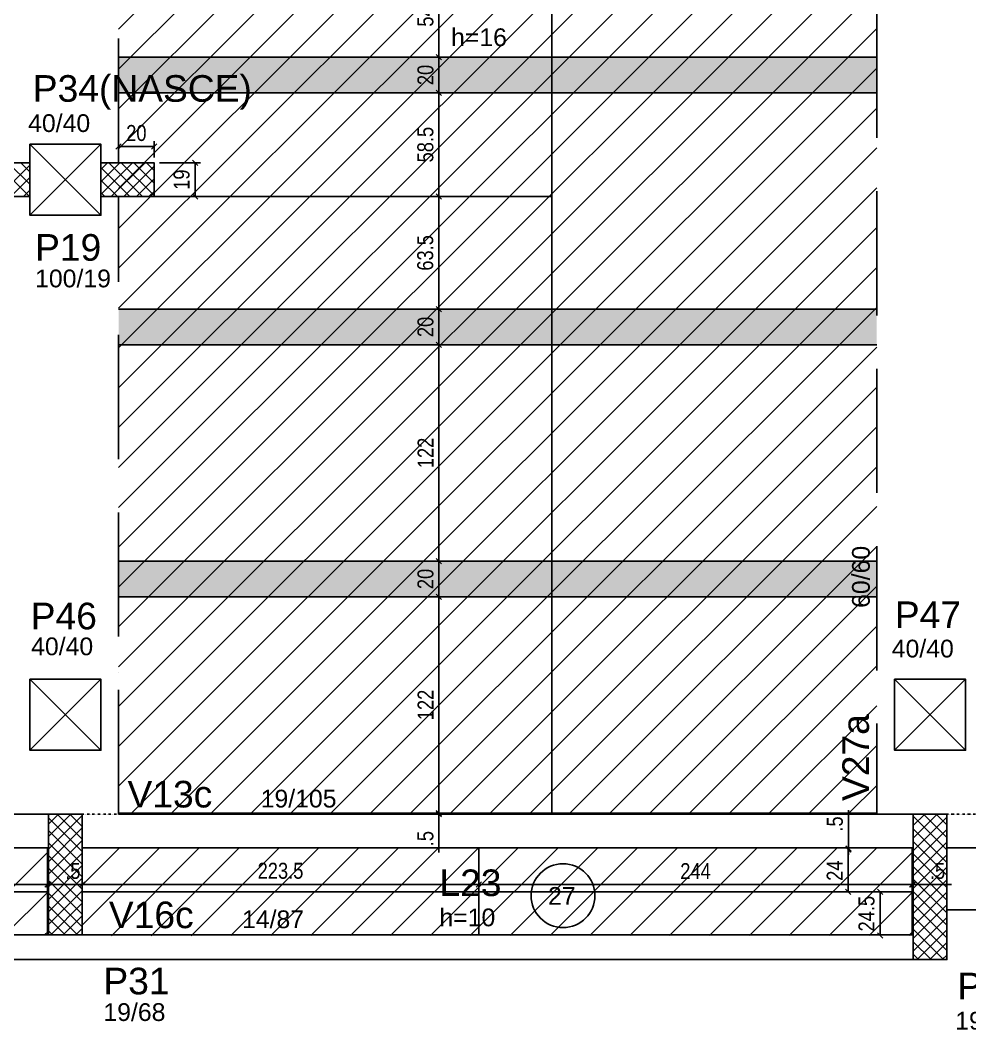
# Model space of a CAD drawing. Extents: x 2113 to 8441, y 350 to 3972.
# Drawn here: x 6501 to 7036, y 1973 to 2541 of the extents above; entities that cross this region are included whole.
import ezdxf

# ---------------------------------------------------------------- set-up
doc = ezdxf.new("R2010")
doc.units = 0
doc.linetypes.add('ESTILO_TQS_0001', pattern=[1, 0.7, -0.3])
doc.linetypes.add('ESTILO_TQS_0002', pattern=[0.4, 0.1, -0.3])
for name, color, linetype in [('1', 1, 'Continuous'), ('2', 2, 'Continuous'), ('3', 3, 'Continuous'), ('4', 4, 'Continuous'), ('8', 8, 'Continuous'), ('COTA', 241, 'Continuous'), ('ES-VIGA', 3, 'Continuous'), ('Painéis', 200, 'Continuous'), ('Pilares', 5, 'Continuous')]:
    doc.layers.add(name, color=color, linetype=linetype)
doc.layers.add('Hachura', color=251, linetype='Continuous', lineweight=9)
doc.layers.add('REAPROVEITAMENTO', color=251, linetype='Continuous', lineweight=9)
doc.styles.add('COTA TECNICA-50', font='techl___.ttf', dxfattribs={"height": 9})
doc.styles.get("Standard").update_dxf_attribs({"font": 'arial.ttf'})
doc.dimstyles.new('COTA PAINEL-50', dxfattribs={"dimtxt": 9, "dimasz": 3, "dimexe": 3, "dimexo": 3, "dimgap": 3, "dimtad": 1, "dimdec": 1, "dimzin": 12, "dimdsep": 46, "dimtxsty": 'COTA TECNICA-50', "dimblk1": 'OBLIQUE', "dimblk2": 'OBLIQUE', "dimsah": 1, "dimcen": 0.9, "dimclrd": 4, "dimclre": 4, "dimclrt": 240, "dimadec": 1, "dimazin": 3, "dimtfac": 1, "dimtdec": 1, "dimtmove": 0, "dimatfit": 3, "dimfxl": 1, "dimtolj": 1, "dimtzin": 12, "dimarcsym": 0})

# ---------------------------------------------------------------- blocks, each defined once
blk = doc.blocks.new('_Oblique')
at = {"color": 0, "linetype": 'ByBlock', "lineweight": -2}
blk.add_line((-0.5, -0.5), (0.5, 0.5), dxfattribs=at)
blk = doc.blocks.new('*D253')
at = {"layer": 'COTA', "color": 4, "lineweight": -2, "transparency": 16777216}
for p, q in [((6516.26, 2054.37), (6513.26, 2054.37)), ((6516.26, 2054.37), (6516.76, 2054.37)), ((6516.76, 2054.37), (6538.35, 2054.37)), ((6516.26, 2051.58), (6516.26, 2051.37)), ((6516.76, 2051.58), (6516.76, 2051.37))]:
    blk.add_line(p, q, dxfattribs=at)
at = {"layer": 'Defpoints', "color": 0, "transparency": 16777216}
for p in [(6516.26, 2054.58), (6516.76, 2054.58), (6516.76, 2054.37)]:
    blk.add_point(p, dxfattribs=at)
at = {"layer": 'COTA', "color": 4, "lineweight": -2, "transparency": 16777216, "xscale": 3, "yscale": 3, "zscale": 3}
blk.add_blockref('_Oblique', (6516.26, 2054.37), dxfattribs=at)
at = {"layer": 'COTA', "color": 4, "lineweight": -2, "transparency": 16777216, "xscale": 3, "yscale": 3, "zscale": 3, "rotation": 180}
blk.add_blockref('_Oblique', (6516.76, 2054.37), dxfattribs=at)
at = {"layer": 'COTA', "color": 240, "transparency": 16777216, "insert": (6530.55, 2061.97), "char_height": 9, "attachment_point": 5, "style": 'COTA TECNICA-50'}
blk.add_mtext('\\A1;.5', dxfattribs=at)
blk = doc.blocks.new('*D227')
at = {"layer": 'COTA', "color": 4, "lineweight": -2, "transparency": 16777216}
blk.add_line((6516.26, 2054.37), (6272.26, 2054.37), dxfattribs=at)
at = {"layer": 'Defpoints', "color": 0, "transparency": 16777216}
for p in [(6272.26, 2054.37), (6272.26, 2054.37), (6516.26, 2054.37)]:
    blk.add_point(p, dxfattribs=at)
at = {"layer": 'COTA', "color": 4, "lineweight": -2, "transparency": 16777216, "xscale": 3, "yscale": 3, "zscale": 3, "rotation": 180}
blk.add_blockref('_Oblique', (6272.26, 2054.37), dxfattribs=at)
at = {"layer": 'COTA', "color": 4, "lineweight": -2, "transparency": 16777216, "xscale": 3, "yscale": 3, "zscale": 3}
blk.add_blockref('_Oblique', (6516.26, 2054.37), dxfattribs=at)
at = {"layer": 'COTA', "color": 240, "transparency": 16777216, "insert": (6394.26, 2061.93), "char_height": 9, "attachment_point": 5, "style": 'COTA TECNICA-50'}
blk.add_mtext('\\A1;244', dxfattribs=at)
blk = doc.blocks.new('*D58')
at = {"layer": 'COTA', "color": 4, "lineweight": -2, "transparency": 16777216}
blk.add_line((6985.21, 2025.68), (6985.21, 2050.18), dxfattribs=at)
at = {"layer": 'Defpoints', "color": 0, "transparency": 16777216}
for p in [(6985.21, 2050.18), (6985.21, 2050.18), (6985.21, 2025.68)]:
    blk.add_point(p, dxfattribs=at)
at = {"layer": 'COTA', "color": 4, "lineweight": -2, "transparency": 16777216, "xscale": 3, "yscale": 3, "zscale": 3}
for p, rotation in [((6985.21, 2050.18), 90), ((6985.21, 2025.68), 270)]:
    blk.add_blockref('_Oblique', p, dxfattribs=dict(at, rotation=rotation))
at = {"layer": 'COTA', "color": 240, "transparency": 16777216, "insert": (6977.61, 2037.93), "char_height": 9, "attachment_point": 5, "rotation": 90, "style": 'COTA TECNICA-50'}
blk.add_mtext('\\A1;24.5', dxfattribs=at)
blk = doc.blocks.new('*D59')
at = {"layer": 'COTA', "color": 4, "lineweight": -2, "transparency": 16777216}
blk.add_line((6967.19, 2050.18), (6967.19, 2074.18), dxfattribs=at)
at = {"layer": 'Defpoints', "color": 0, "transparency": 16777216}
for p in [(6967.19, 2074.18), (6967.19, 2074.18), (6967.19, 2050.18)]:
    blk.add_point(p, dxfattribs=at)
at = {"layer": 'COTA', "color": 4, "lineweight": -2, "transparency": 16777216, "xscale": 3, "yscale": 3, "zscale": 3}
for p, rotation in [((6967.19, 2074.18), 90), ((6967.19, 2050.18), 270)]:
    blk.add_blockref('_Oblique', p, dxfattribs=dict(at, rotation=rotation))
at = {"layer": 'COTA', "color": 240, "transparency": 16777216, "insert": (6959.63, 2062.18), "char_height": 9, "attachment_point": 5, "rotation": 90, "style": 'COTA TECNICA-50'}
blk.add_mtext('\\A1;24', dxfattribs=at)
blk = doc.blocks.new('*D60')
at = {"layer": 'COTA', "color": 4, "lineweight": -2, "transparency": 16777216}
for p, q in [((6967.38, 2074.68), (6967.38, 2096.27)), ((6967.38, 2074.18), (6967.38, 2074.68)), ((6967.38, 2074.18), (6967.38, 2071.18))]:
    blk.add_line(p, q, dxfattribs=at)
at = {"layer": 'Defpoints', "color": 0, "transparency": 16777216}
for p in [(6967.38, 2074.68), (6967.38, 2074.68), (6967.38, 2074.18)]:
    blk.add_point(p, dxfattribs=at)
at = {"layer": 'COTA', "color": 4, "lineweight": -2, "transparency": 16777216, "xscale": 3, "yscale": 3, "zscale": 3}
for p, rotation in [((6967.38, 2074.68), 270), ((6967.38, 2074.18), 90)]:
    blk.add_blockref('_Oblique', p, dxfattribs=dict(at, rotation=rotation))
at = {"layer": 'COTA', "color": 240, "transparency": 16777216, "insert": (6959.78, 2088.47), "char_height": 9, "attachment_point": 5, "rotation": 90, "style": 'COTA TECNICA-50'}
blk.add_mtext('\\A1;.5', dxfattribs=at)
blk = doc.blocks.new('*D228')
at = {"layer": 'COTA', "color": 4, "lineweight": -2, "transparency": 16777216}
for p, q in [((7003.26, 2054.37), (7000.26, 2054.37)), ((7003.26, 2054.37), (7003.76, 2054.37)), ((7003.76, 2054.37), (7025.35, 2054.37)), ((7003.26, 2051.58), (7003.26, 2051.37)), ((7003.76, 2051.58), (7003.76, 2051.37))]:
    blk.add_line(p, q, dxfattribs=at)
at = {"layer": 'Defpoints', "color": 0, "transparency": 16777216}
for p in [(7003.26, 2054.58), (7003.76, 2054.58), (7003.76, 2054.37)]:
    blk.add_point(p, dxfattribs=at)
at = {"layer": 'COTA', "color": 4, "lineweight": -2, "transparency": 16777216, "xscale": 3, "yscale": 3, "zscale": 3}
blk.add_blockref('_Oblique', (7003.26, 2054.37), dxfattribs=at)
at = {"layer": 'COTA', "color": 4, "lineweight": -2, "transparency": 16777216, "xscale": 3, "yscale": 3, "zscale": 3, "rotation": 180}
blk.add_blockref('_Oblique', (7003.76, 2054.37), dxfattribs=at)
at = {"layer": 'COTA', "color": 240, "transparency": 16777216, "insert": (7017.56, 2061.97), "char_height": 9, "attachment_point": 5, "style": 'COTA TECNICA-50'}
blk.add_mtext('\\A1;.5', dxfattribs=at)
blk = doc.blocks.new('*D229')
at = {"layer": 'COTA', "color": 4, "lineweight": -2, "transparency": 16777216}
blk.add_line((7003.26, 2054.37), (6759.26, 2054.37), dxfattribs=at)
at = {"layer": 'Defpoints', "color": 0, "transparency": 16777216}
for p in [(6759.26, 2054.37), (6759.26, 2054.37), (7003.26, 2054.37)]:
    blk.add_point(p, dxfattribs=at)
at = {"layer": 'COTA', "color": 4, "lineweight": -2, "transparency": 16777216, "xscale": 3, "yscale": 3, "zscale": 3, "rotation": 180}
blk.add_blockref('_Oblique', (6759.26, 2054.37), dxfattribs=at)
at = {"layer": 'COTA', "color": 4, "lineweight": -2, "transparency": 16777216, "xscale": 3, "yscale": 3, "zscale": 3}
blk.add_blockref('_Oblique', (7003.26, 2054.37), dxfattribs=at)
at = {"layer": 'COTA', "color": 240, "transparency": 16777216, "insert": (6881.26, 2061.93), "char_height": 9, "attachment_point": 5, "style": 'COTA TECNICA-50'}
blk.add_mtext('\\A1;244', dxfattribs=at)
blk = doc.blocks.new('*D61')
at = {"layer": 'COTA', "color": 4, "lineweight": -2, "transparency": 16777216}
blk.add_line((6759.26, 2054.37), (6535.76, 2054.37), dxfattribs=at)
at = {"layer": 'Defpoints', "color": 0, "transparency": 16777216}
for p in [(6535.76, 2054.37), (6535.76, 2054.37), (6759.26, 2054.37)]:
    blk.add_point(p, dxfattribs=at)
at = {"layer": 'COTA', "color": 4, "lineweight": -2, "transparency": 16777216, "xscale": 3, "yscale": 3, "zscale": 3, "rotation": 180}
blk.add_blockref('_Oblique', (6535.76, 2054.37), dxfattribs=at)
at = {"layer": 'COTA', "color": 4, "lineweight": -2, "transparency": 16777216, "xscale": 3, "yscale": 3, "zscale": 3}
blk.add_blockref('_Oblique', (6759.26, 2054.37), dxfattribs=at)
at = {"layer": 'COTA', "color": 240, "transparency": 16777216, "insert": (6647.51, 2062.06), "char_height": 9, "attachment_point": 5, "style": 'COTA TECNICA-50'}
blk.add_mtext('\\A1;223.5', dxfattribs=at)
blk = doc.blocks.new('*D204')
at = {"layer": 'COTA', "color": 4, "lineweight": -2, "transparency": 16777216}
for p, q in [((6579.33, 2461.03), (6602.42, 2461.03)), ((6599.42, 2442.03), (6599.42, 2461.03)), ((6559.34, 2442.03), (6602.42, 2442.03))]:
    blk.add_line(p, q, dxfattribs=at)
at = {"layer": 'Defpoints', "color": 0, "transparency": 16777216}
for p in [(6576.33, 2461.03), (6599.42, 2461.03), (6556.34, 2442.03)]:
    blk.add_point(p, dxfattribs=at)
at = {"layer": 'COTA', "color": 4, "lineweight": -2, "transparency": 16777216, "xscale": 3, "yscale": 3, "zscale": 3}
for p, rotation in [((6599.42, 2461.03), 90), ((6599.42, 2442.03), 270)]:
    blk.add_blockref('_Oblique', p, dxfattribs=dict(at, rotation=rotation))
at = {"layer": 'COTA', "color": 240, "transparency": 16777216, "insert": (6591.84, 2451.53), "char_height": 9, "attachment_point": 5, "rotation": 90, "style": 'COTA TECNICA-50'}
blk.add_mtext('\\A1;19', dxfattribs=at)
blk = doc.blocks.new('*D37')
at = {"layer": 'COTA', "color": 4, "lineweight": -2, "transparency": 16777216}
for p, q in [((6556.33, 2464.03), (6556.33, 2473.18)), ((6556.33, 2470.18), (6576.33, 2470.18)), ((6576.33, 2464.03), (6576.33, 2473.18))]:
    blk.add_line(p, q, dxfattribs=at)
at = {"layer": 'Defpoints', "color": 0, "transparency": 16777216}
for p in [(6576.33, 2470.18), (6556.33, 2461.03), (6576.33, 2461.03)]:
    blk.add_point(p, dxfattribs=at)
at = {"layer": 'COTA', "color": 4, "lineweight": -2, "transparency": 16777216, "xscale": 3, "yscale": 3, "zscale": 3, "rotation": 180}
blk.add_blockref('_Oblique', (6556.33, 2470.18), dxfattribs=at)
at = {"layer": 'COTA', "color": 4, "lineweight": -2, "transparency": 16777216, "xscale": 3, "yscale": 3, "zscale": 3}
blk.add_blockref('_Oblique', (6576.33, 2470.18), dxfattribs=at)
at = {"layer": 'COTA', "color": 240, "transparency": 16777216, "insert": (6566.33, 2477.77), "char_height": 9, "attachment_point": 5, "style": 'COTA TECNICA-50'}
blk.add_mtext('\\A1;20', dxfattribs=at)
blk = doc.blocks.new('*D205')
at = {"layer": 'COTA', "color": 4, "lineweight": -2, "transparency": 16777216}
for p, q in [((6745.92, 2442.03), (6733.77, 2442.03)), ((6736.77, 2378.54), (6736.77, 2442.03)), ((6745.92, 2378.54), (6733.77, 2378.54))]:
    blk.add_line(p, q, dxfattribs=at)
at = {"layer": 'Defpoints', "color": 0, "transparency": 16777216}
for p in [(6736.77, 2442.03), (6748.92, 2442.03), (6748.92, 2378.54)]:
    blk.add_point(p, dxfattribs=at)
at = {"layer": 'COTA', "color": 4, "lineweight": -2, "transparency": 16777216, "xscale": 3, "yscale": 3, "zscale": 3}
for p, rotation in [((6736.77, 2442.03), 90), ((6736.77, 2378.54), 270)]:
    blk.add_blockref('_Oblique', p, dxfattribs=dict(at, rotation=rotation))
at = {"layer": 'COTA', "color": 240, "transparency": 16777216, "insert": (6729.07, 2410.28), "char_height": 9, "attachment_point": 5, "rotation": 90, "style": 'COTA TECNICA-50'}
blk.add_mtext('\\A1;63.5', dxfattribs=at)
blk = doc.blocks.new('*D206')
at = {"layer": 'COTA', "color": 4, "lineweight": -2, "transparency": 16777216}
for p, q in [((6745.92, 2500.53), (6733.77, 2500.53)), ((6736.77, 2442.03), (6736.77, 2500.53)), ((6745.92, 2442.03), (6733.77, 2442.03))]:
    blk.add_line(p, q, dxfattribs=at)
at = {"layer": 'Defpoints', "color": 0, "transparency": 16777216}
for p in [(6736.77, 2500.53), (6748.92, 2500.53), (6748.92, 2442.03)]:
    blk.add_point(p, dxfattribs=at)
at = {"layer": 'COTA', "color": 4, "lineweight": -2, "transparency": 16777216, "xscale": 3, "yscale": 3, "zscale": 3}
for p, rotation in [((6736.77, 2500.53), 90), ((6736.77, 2442.03), 270)]:
    blk.add_blockref('_Oblique', p, dxfattribs=dict(at, rotation=rotation))
at = {"layer": 'COTA', "color": 240, "transparency": 16777216, "insert": (6729.15, 2471.28), "char_height": 9, "attachment_point": 5, "rotation": 90, "style": 'COTA TECNICA-50'}
blk.add_mtext('\\A1;58.5', dxfattribs=at)
blk = doc.blocks.new('*D207')
at = {"layer": 'COTA', "color": 4, "lineweight": -2, "transparency": 16777216}
for p, q in [((6745.92, 2520.53), (6733.77, 2520.53)), ((6736.77, 2500.53), (6736.77, 2520.53)), ((6745.92, 2500.53), (6733.77, 2500.53))]:
    blk.add_line(p, q, dxfattribs=at)
at = {"layer": 'Defpoints', "color": 0, "transparency": 16777216}
for p in [(6736.77, 2520.53), (6748.92, 2520.53), (6748.92, 2500.53)]:
    blk.add_point(p, dxfattribs=at)
at = {"layer": 'COTA', "color": 4, "lineweight": -2, "transparency": 16777216, "xscale": 3, "yscale": 3, "zscale": 3}
for p, rotation in [((6736.77, 2520.53), 90), ((6736.77, 2500.53), 270)]:
    blk.add_blockref('_Oblique', p, dxfattribs=dict(at, rotation=rotation))
at = {"layer": 'COTA', "color": 240, "transparency": 16777216, "insert": (6729.18, 2510.53), "char_height": 9, "attachment_point": 5, "rotation": 90, "style": 'COTA TECNICA-50'}
blk.add_mtext('\\A1;20', dxfattribs=at)
blk = doc.blocks.new('*D208')
at = {"layer": 'COTA', "color": 4, "lineweight": -2, "transparency": 16777216}
for p, q in [((6736.77, 2520.53), (6736.77, 2575.03)), ((6745.92, 2520.53), (6733.77, 2520.53))]:
    blk.add_line(p, q, dxfattribs=at)
at = {"layer": 'Defpoints', "color": 0, "transparency": 16777216}
for p in [(6736.77, 2575.03), (6736.77, 2575.03), (6748.92, 2520.53)]:
    blk.add_point(p, dxfattribs=at)
at = {"layer": 'COTA', "color": 4, "lineweight": -2, "transparency": 16777216, "xscale": 3, "yscale": 3, "zscale": 3}
for p, rotation in [((6736.77, 2575.03), 90), ((6736.77, 2520.53), 270)]:
    blk.add_blockref('_Oblique', p, dxfattribs=dict(at, rotation=rotation))
at = {"layer": 'COTA', "color": 240, "transparency": 16777216, "insert": (6729.17, 2547.78), "char_height": 9, "attachment_point": 5, "rotation": 90, "style": 'COTA TECNICA-50'}
blk.add_mtext('\\A1;54.5', dxfattribs=at)
blk = doc.blocks.new('*D214')
at = {"layer": 'COTA', "color": 4, "lineweight": -2, "transparency": 16777216}
for p, q in [((6745.92, 2378.54), (6733.77, 2378.54)), ((6736.77, 2378.54), (6736.77, 2358.54)), ((6745.92, 2358.54), (6733.77, 2358.54))]:
    blk.add_line(p, q, dxfattribs=at)
at = {"layer": 'Defpoints', "color": 0, "transparency": 16777216}
for p in [(6748.92, 2378.54), (6736.77, 2358.54), (6748.92, 2358.54)]:
    blk.add_point(p, dxfattribs=at)
at = {"layer": 'COTA', "color": 4, "lineweight": -2, "transparency": 16777216, "xscale": 3, "yscale": 3, "zscale": 3}
for p, rotation in [((6736.77, 2378.54), 90), ((6736.77, 2358.54), 270)]:
    blk.add_blockref('_Oblique', p, dxfattribs=dict(at, rotation=rotation))
at = {"layer": 'COTA', "color": 240, "transparency": 16777216, "insert": (6729.18, 2368.54), "char_height": 9, "attachment_point": 5, "rotation": 90, "style": 'COTA TECNICA-50'}
blk.add_mtext('\\A1;20', dxfattribs=at)
blk = doc.blocks.new('*D215')
at = {"layer": 'COTA', "color": 4, "lineweight": -2, "transparency": 16777216}
for p, q in [((6745.92, 2358.54), (6733.77, 2358.54)), ((6736.77, 2358.54), (6736.77, 2236.54))]:
    blk.add_line(p, q, dxfattribs=at)
at = {"layer": 'Defpoints', "color": 0, "transparency": 16777216}
for p in [(6748.92, 2358.54), (6736.77, 2236.54), (6736.77, 2236.54)]:
    blk.add_point(p, dxfattribs=at)
at = {"layer": 'COTA', "color": 4, "lineweight": -2, "transparency": 16777216, "xscale": 3, "yscale": 3, "zscale": 3}
for p, rotation in [((6736.77, 2358.54), 90), ((6736.77, 2236.54), 270)]:
    blk.add_blockref('_Oblique', p, dxfattribs=dict(at, rotation=rotation))
at = {"layer": 'COTA', "color": 240, "transparency": 16777216, "insert": (6729.22, 2297.54), "char_height": 9, "attachment_point": 5, "rotation": 90, "style": 'COTA TECNICA-50'}
blk.add_mtext('\\A1;122', dxfattribs=at)
blk = doc.blocks.new('*D216')
at = {"layer": 'COTA', "color": 4, "lineweight": -2, "transparency": 16777216}
blk.add_line((6736.77, 2236.54), (6736.77, 2216.54), dxfattribs=at)
at = {"layer": 'Defpoints', "color": 0, "transparency": 16777216}
for p in [(6736.77, 2236.54), (6736.77, 2216.54), (6736.77, 2216.54)]:
    blk.add_point(p, dxfattribs=at)
at = {"layer": 'COTA', "color": 4, "lineweight": -2, "transparency": 16777216, "xscale": 3, "yscale": 3, "zscale": 3}
for p, rotation in [((6736.77, 2236.54), 90), ((6736.77, 2216.54), 270)]:
    blk.add_blockref('_Oblique', p, dxfattribs=dict(at, rotation=rotation))
at = {"layer": 'COTA', "color": 240, "transparency": 16777216, "insert": (6729.18, 2226.54), "char_height": 9, "attachment_point": 5, "rotation": 90, "style": 'COTA TECNICA-50'}
blk.add_mtext('\\A1;20', dxfattribs=at)
blk = doc.blocks.new('*D217')
at = {"layer": 'COTA', "color": 4, "lineweight": -2, "transparency": 16777216}
blk.add_line((6736.77, 2216.54), (6736.77, 2094.54), dxfattribs=at)
at = {"layer": 'Defpoints', "color": 0, "transparency": 16777216}
for p in [(6736.77, 2216.54), (6736.77, 2094.54), (6736.77, 2094.54)]:
    blk.add_point(p, dxfattribs=at)
at = {"layer": 'COTA', "color": 4, "lineweight": -2, "transparency": 16777216, "xscale": 3, "yscale": 3, "zscale": 3}
for p, rotation in [((6736.77, 2216.54), 90), ((6736.77, 2094.54), 270)]:
    blk.add_blockref('_Oblique', p, dxfattribs=dict(at, rotation=rotation))
at = {"layer": 'COTA', "color": 240, "transparency": 16777216, "insert": (6729.22, 2155.54), "char_height": 9, "attachment_point": 5, "rotation": 90, "style": 'COTA TECNICA-50'}
blk.add_mtext('\\A1;122', dxfattribs=at)
blk = doc.blocks.new('*D218')
at = {"layer": 'COTA', "color": 4, "lineweight": -2, "transparency": 16777216}
for p, q in [((6736.77, 2094.54), (6736.77, 2097.54)), ((6736.77, 2094.54), (6736.77, 2094.03)), ((6736.77, 2094.03), (6736.77, 2072.44))]:
    blk.add_line(p, q, dxfattribs=at)
at = {"layer": 'Defpoints', "color": 0, "transparency": 16777216}
for p in [(6736.77, 2094.54), (6736.77, 2094.03), (6736.77, 2094.03)]:
    blk.add_point(p, dxfattribs=at)
at = {"layer": 'COTA', "color": 4, "lineweight": -2, "transparency": 16777216, "xscale": 3, "yscale": 3, "zscale": 3}
for p, rotation in [((6736.77, 2094.54), 270), ((6736.77, 2094.03), 90)]:
    blk.add_blockref('_Oblique', p, dxfattribs=dict(at, rotation=rotation))
at = {"layer": 'COTA', "color": 240, "transparency": 16777216, "insert": (6729.17, 2080.23), "char_height": 9, "attachment_point": 5, "rotation": 90, "style": 'COTA TECNICA-50'}
blk.add_mtext('\\A1;.5', dxfattribs=at)

msp = doc.modelspace()

# ---------------------------------------------------------------- hatches: boundary and pattern name
at = {"layer": 'Hachura', "linetype": 'ByBlock'}
h = msp.add_hatch(color=256, dxfattribs=at)
h.dxf.hatch_style = 1
h.paths.add_polyline_path([(7653.35, 2500.49), (7653.35, 2520.53), (7653.34, 2520.53), (7653.34, 2500.49)])
h.paths.add_polyline_path([(7737.9, 2503.14), (7732.16, 2503.14), (7732.16, 2502.34), (7739.23, 2502.34), (7738.88, 2502.58), (7738.18, 2503)])
h.paths.add_polyline_path([(6983.34, 2500.49), (6983.34, 2520.53), (6556.34, 2520.53), (6556.34, 2500.49)])
h = msp.add_hatch(color=256, dxfattribs=at)
h.dxf.hatch_style = 1
h.paths.add_polyline_path([(6983.34, 2358.5), (6983.34, 2378.54), (6556.34, 2378.54), (6556.34, 2358.5)])
h = msp.add_hatch(color=256, dxfattribs=at)
h.dxf.hatch_style = 1
h.paths.add_polyline_path([(6983.34, 2216.5), (6983.34, 2236.54), (6556.34, 2236.54), (6556.34, 2216.5)])
at = {"layer": 'REAPROVEITAMENTO', "linetype": 'ByBlock'}
h = msp.add_hatch(dxfattribs=at)
h.set_pattern_fill('ANSI31', color=256, scale=5, style=2)
h.set_pattern_definition([(45, (914.42, -568.691), (-11.22532, 11.22532), [])])
h.paths.add_polyline_path([(6983.34, 2981.03), (6556.34, 2981.03), (6556.34, 2094.54), (6983.34, 2094.54)])
h = msp.add_hatch(dxfattribs=at)
h.set_pattern_fill('ANSI31', color=256, scale=5, style=2)
h.set_pattern_definition([(45, (1423.201, -797.98), (-11.22532, 11.22532), [])])
h.paths.add_polyline_path([(6516.77, 2074.89), (6048.76, 2074.67), (6048.76, 2025.56), (6516.76, 2025.76)])
h = msp.add_hatch(dxfattribs=at)
h.set_pattern_fill('ANSI31', color=256, scale=5, style=2)
h.set_pattern_definition([(45, (1910.201, -798.021), (-11.22532, 11.22532), [])])
h.paths.add_polyline_path([(7003.77, 2074.85), (6535.76, 2074.63), (6535.76, 2025.52), (7003.76, 2025.72)])

# ---------------------------------------------------------------- linework, layer by layer
at = {"layer": '1', "linetype": 'Continuous'}
msp.add_line((6556.34, 2173.72), (6556.34, 2173.72), dxfattribs=at)
msp.add_line((6556.34, 2173.72), (6556.34, 2173.72), dxfattribs=at)
at = {"layer": '1', "linetype": 'ESTILO_TQS_0002'}
for p, q in [((6535.84, 2094.03), (6556.34, 2094.03)), ((7022.84, 2094.03), (7043.34, 2094.03))]:
    msp.add_line(p, q, dxfattribs=at)
at = {"layer": '3', "linetype": 'ESTILO_TQS_0001', "ltscale": 100}
for points in [[(6556.34, 2461.03), (6556.34, 2945.03)], [(6983.34, 2945.03), (6983.34, 2094.03)], [(6556.34, 2094.03), (6556.34, 2442.03)]]:
    msp.add_lwpolyline(points, dxfattribs=at)
at = {"layer": '3', "color": 1, "linetype": 'Continuous'}
msp.add_circle((6806.63, 2048.09), 18, dxfattribs=at)
at = {"layer": '8', "linetype": 'Continuous'}
for p, q in [((6506.34, 2471.53), (6546.34, 2431.53)), ((6506.34, 2431.53), (6546.34, 2471.53)), ((6487.15, 2461.03), (6506.15, 2442.03)), ((6488.59, 2442.03), (6506.34, 2459.77)), ((6494.22, 2461.03), (6506.34, 2448.92)), ((6501.29, 2461.03), (6506.34, 2455.99)), ((6546.34, 2443.21), (6564.16, 2461.03)), ((6546.34, 2450.28), (6557.09, 2461.03)), ((6546.34, 2457.35), (6550.02, 2461.03)), ((6546.34, 2458.41), (6562.72, 2442.03)), ((6550.79, 2461.03), (6569.79, 2442.03)), ((6552.23, 2442.03), (6571.23, 2461.03)), ((6557.86, 2461.03), (6576.34, 2442.56)), ((6559.31, 2442.03), (6576.34, 2459.06)), ((6564.93, 2461.03), (6576.34, 2449.63)), ((6572, 2461.03), (6576.34, 2456.7)), ((6495.67, 2442.03), (6506.34, 2452.7)), ((6566.38, 2442.03), (6576.34, 2451.99)), ((6526.33, 2451.53), (6526.33, 2451.53)), ((6526.34, 2451.53), (6526.34, 2451.53)), ((6526.34, 2451.53), (6526.34, 2451.53)), ((6546.34, 2451.34), (6555.65, 2442.03)), ((6502.74, 2442.03), (6506.34, 2445.63)), ((6546.34, 2444.27), (6548.58, 2442.03)), ((6573.45, 2442.03), (6576.34, 2444.92)), ((6506.34, 2431.53), (6506.34, 2431.53)), ((6546.34, 2431.53), (6546.34, 2431.53)), ((6506.34, 2170.04), (6546.34, 2130.04)), ((6506.34, 2130.04), (6546.34, 2170.04)), ((6506.34, 2170.04), (6506.34, 2170.04)), ((6506.34, 2170.04), (6506.34, 2170.04)), ((6506.34, 2170.04), (6506.34, 2170.04)), ((6506.34, 2170.04), (6506.34, 2170.04)), ((6546.34, 2170.04), (6546.34, 2170.04)), ((6546.34, 2170.04), (6546.34, 2170.04)), ((6993.34, 2170.04), (7033.34, 2130.04)), ((6993.34, 2130.04), (7033.34, 2170.04)), ((6526.33, 2150.05), (6526.33, 2150.05)), ((7013.34, 2150.05), (7013.34, 2150.05)), ((6506.34, 2130.04), (6506.34, 2130.04)), ((6506.34, 2130.04), (6506.34, 2130.04)), ((6993.34, 2130.04), (6993.34, 2130.04)), ((6993.34, 2130.04), (6993.34, 2130.04)), ((6496.34, 2094.03), (6516.84, 2094.03)), ((6516.84, 2081.36), (6529.5, 2094.03)), ((6516.84, 2088.44), (6522.43, 2094.03)), ((6521.81, 2094.03), (6535.84, 2080.01)), ((6528.88, 2094.03), (6535.84, 2087.08)), ((6983.34, 2094.03), (7003.84, 2094.03)), ((7003.84, 2080.47), (7017.41, 2094.03)), ((7003.84, 2087.54), (7010.34, 2094.03)), ((7009.71, 2094.03), (7022.84, 2080.9)), ((7016.78, 2094.03), (7022.84, 2087.97)), ((6516.84, 2074.29), (6535.84, 2093.29)), ((6516.84, 2091.93), (6535.84, 2072.93)), ((7003.84, 2092.83), (7022.84, 2073.83)), ((7003.84, 2073.4), (7022.84, 2092.4)), ((6516.84, 2067.22), (6535.84, 2086.22)), ((6516.84, 2084.86), (6535.84, 2065.86)), ((7003.84, 2085.76), (7022.84, 2066.76)), ((7003.84, 2066.33), (7022.84, 2085.33)), ((6516.84, 2060.15), (6535.84, 2079.15)), ((6516.84, 2077.79), (6535.84, 2058.79)), ((7003.84, 2078.69), (7022.84, 2059.69)), ((7003.84, 2059.25), (7022.84, 2078.25)), ((6516.84, 2053.08), (6535.84, 2072.08)), ((7003.84, 2071.62), (7022.84, 2052.62)), ((7003.84, 2052.18), (7022.84, 2071.18)), ((6516.84, 2070.72), (6535.84, 2051.72)), ((6516.84, 2046.01), (6535.84, 2065.01)), ((6516.84, 2063.65), (6535.84, 2044.65)), ((6526.34, 2060.03), (6526.34, 2060.03)), ((7003.84, 2064.55), (7022.84, 2045.55)), ((7003.84, 2045.11), (7022.84, 2064.11)), ((6516.84, 2038.94), (6535.84, 2057.94)), ((6516.84, 2056.58), (6535.84, 2037.58)), ((7003.84, 2057.48), (7022.84, 2038.48)), ((7003.84, 2038.04), (7022.84, 2057.04)), ((6516.84, 2031.87), (6535.84, 2050.87)), ((6516.84, 2049.51), (6535.84, 2030.51)), ((7003.84, 2050.4), (7022.84, 2031.4)), ((7003.84, 2030.97), (7022.84, 2049.97)), ((7013.34, 2053.03), (7013.34, 2053.03)), ((6516.84, 2042.44), (6533.24, 2026.03)), ((6518.07, 2026.03), (6535.84, 2043.8)), ((7003.84, 2043.33), (7022.84, 2024.33)), ((7003.84, 2023.9), (7022.84, 2042.9)), ((6525.14, 2026.03), (6535.84, 2036.72)), ((7022.84, 2040.03), (7022.84, 2040.03)), ((6516.84, 2035.37), (6526.17, 2026.03)), ((7003.84, 2036.26), (7022.84, 2017.26)), ((7003.84, 2016.83), (7022.84, 2035.83)), ((6516.84, 2028.29), (6519.1, 2026.03)), ((6516.84, 2026.03), (6516.84, 2026.03)), ((6516.84, 2026.03), (6516.84, 2026.03)), ((6532.21, 2026.03), (6535.84, 2029.65)), ((6535.84, 2026.03), (6535.84, 2026.03)), ((6535.84, 2026.03), (6535.84, 2026.03)), ((7003.84, 2029.19), (7021, 2012.03)), ((7006.12, 2012.03), (7022.84, 2028.76)), ((7003.84, 2022.12), (7013.93, 2012.03)), ((7013.19, 2012.03), (7022.84, 2021.69)), ((7003.84, 2015.05), (7006.86, 2012.03)), ((7020.26, 2012.03), (7022.84, 2014.62)), ((7003.84, 2012.03), (7003.84, 2012.03)), ((7003.84, 2012.03), (7003.84, 2012.03)), ((7022.84, 2012.03), (7022.84, 2012.03)), ((7022.84, 2012.03), (7022.84, 2012.03)), ((7022.84, 2012.03), (7022.84, 2012.03))]:
    msp.add_line(p, q, dxfattribs=at)
at = {"layer": 'ES-VIGA', "linetype": 'Continuous'}
msp.add_line((7738.35, 2040.03), (7022.84, 2040.03), dxfattribs=at)
for points in [[(6983.34, 2094.03), (6556.34, 2094.03)], [(6048.84, 2075.03), (6516.84, 2075.03)], [(6535.84, 2075.03), (7003.84, 2075.03)], [(7022.84, 2075.03), (7413.34, 2075.03)], [(6516.84, 2026.03), (6048.84, 2026.03)], [(7003.84, 2026.03), (6535.84, 2026.03)], [(6039.34, 2012.03), (6526.34, 2012.03)], [(6526.34, 2012.03), (7003.84, 2012.03)]]:
    msp.add_lwpolyline(points, dxfattribs=at)
at = {"layer": 'Painéis'}
for p, q in [((6800.34, 2094.54), (6800.34, 2981.03)), ((6556.33, 2520.53), (6983.34, 2520.53)), ((6983.34, 2520.53), (6983.34, 2520.53)), ((6556.33, 2500.53), (6983.34, 2500.53)), ((6983.34, 2500.53), (6983.34, 2500.53)), ((6800.34, 2442.03), (6556.34, 2442.03)), ((6983.34, 2378.54), (6556.34, 2378.54)), ((6983.34, 2358.54), (6556.34, 2358.54)), ((6983.34, 2236.54), (6556.34, 2236.54)), ((6983.34, 2216.54), (6556.34, 2216.54)), ((6983.34, 2094.54), (6556.34, 2094.54)), ((6516.26, 2074.68), (6516.26, 2025.68)), ((6759.26, 2074.68), (6759.26, 2025.68)), ((7003.26, 2074.68), (7003.26, 2025.68)), ((6516.76, 2050.18), (6048.76, 2050.18)), ((7003.76, 2050.18), (6535.76, 2050.18))]:
    msp.add_line(p, q, dxfattribs=at)
at = {"layer": 'Pilares', "linetype": 'Continuous'}
for points in [[(6506.34, 2471.53), (6546.34, 2471.53), (6546.34, 2431.53), (6506.34, 2431.53), (6506.34, 2471.53)], [(6476.34, 2442.03), (6506.34, 2442.03), (6506.34, 2461.03), (6476.34, 2461.03), (6476.34, 2442.03)], [(6546.34, 2442.03), (6576.34, 2442.03), (6576.34, 2461.03), (6546.34, 2461.03), (6546.34, 2442.03)], [(6506.34, 2170.04), (6546.34, 2170.04), (6546.34, 2130.04), (6506.34, 2130.04), (6506.34, 2170.04)], [(6993.34, 2170.04), (7033.34, 2170.04), (7033.34, 2130.04), (6993.34, 2130.04), (6993.34, 2170.04)], [(6516.84, 2026.03), (6535.84, 2026.03), (6535.84, 2094.03), (6516.84, 2094.03), (6516.84, 2026.03)], [(7003.84, 2012.03), (7022.84, 2012.03), (7022.84, 2094.03), (7003.84, 2094.03), (7003.84, 2012.03)]]:
    msp.add_lwpolyline(points, dxfattribs=at)

# ---------------------------------------------------------------- texts
at = {"layer": '2', "linetype": 'Continuous'}
for s, p in [('h=16', (6743.56, 2526.78)), ('40/40', (6505.37, 2478.39)), ('100/19', (6509.3, 2390.86)), ('40/40', (6507.06, 2183.56)), ('40/40', (6991.78, 2182.32)), ('19/105', (6636.34, 2097.78)), ('27', (6798.2, 2042.93)), ('14/87', (6625.84, 2029.78)), ('h=10', (6737.03, 2030.84)), ('19/68', (6547.76, 1977.48)), ('19/82', (7027.53, 1972.65))]:
    msp.add_text(s, height=10, dxfattribs=at).set_placement(p)
msp.add_text('60/60', height=10, rotation=90, dxfattribs=at).set_placement((6979.4, 2210.25))
at = {"layer": '4', "linetype": 'Continuous'}
for s, p in [('P34(NASCE)', (6507.98, 2495.42)), ('P19', (6509.3, 2405.86)), ('P46', (6506.82, 2198.17)), ('P47', (6993.5, 2198.87)), ('V13c', (6561.34, 2097.78)), ('L23', (6737.03, 2047.84)), ('V16c', (6550.84, 2029.78)), ('P31', (6547.76, 1992.48)), ('P32', (7028.73, 1989.66))]:
    msp.add_text(s, height=15, dxfattribs=at).set_placement(p)
msp.add_text('V27a', height=15, rotation=90, dxfattribs=at).set_placement((6978.96, 2101.43))

# ---------------------------------------------------------------- dimensions: what is measured, and where the dimension line sits
at = {"layer": 'COTA'}
for base, p1, p2, picture, middle in [((6736.77, 2575.03), (6748.92, 2520.53), (6736.77, 2575.03), '*D208', (6729.17, 2547.78)), ((6736.77, 2236.54), (6748.92, 2358.54), (6736.77, 2236.54), '*D215', (6729.22, 2297.54)), ((6736.77, 2216.54), (6736.77, 2236.54), (6736.77, 2216.54), '*D216', (6729.18, 2226.54)), ((6736.77, 2094.54), (6736.77, 2216.54), (6736.77, 2094.54), '*D217', (6729.22, 2155.54))]:
    dim = msp.add_linear_dim(base=base, p1=p1, p2=p2, angle=90, dimstyle='COTA PAINEL-50', override={"dimtmove": 1}, dxfattribs=at)
    dim.commit()
    dim.dimension.update_dxf_attribs({"geometry": picture, "text_midpoint": middle})
for base, p1, p2, picture, middle in [((6736.77, 2520.53), (6748.92, 2500.53), (6748.92, 2520.53), '*D207', (6729.18, 2510.53)), ((6736.77, 2500.53), (6748.92, 2442.03), (6748.92, 2500.53), '*D206', (6729.15, 2471.28)), ((6599.42, 2461.03), (6556.34, 2442.03), (6576.33, 2461.03), '*D204', (6591.84, 2451.53)), ((6736.77, 2442.03), (6748.92, 2378.54), (6748.92, 2442.03), '*D205', (6729.07, 2410.28)), ((6736.77, 2358.54), (6748.92, 2378.54), (6748.92, 2358.54), '*D214', (6729.18, 2368.54)), ((6736.77, 2094.03), (6736.77, 2094.54), (6736.77, 2094.03), '*D218', (6729.17, 2080.23)), ((6967.38, 2074.68), (6967.38, 2074.18), (6967.38, 2074.68), '*D60', (6959.78, 2088.47)), ((6967.19, 2074.18), (6967.19, 2050.18), (6967.19, 2074.18), '*D59', (6959.63, 2062.18))]:
    dim = msp.add_linear_dim(base=base, p1=p1, p2=p2, angle=90, dimstyle='COTA PAINEL-50', dxfattribs=at)
    dim.commit()
    dim.dimension.update_dxf_attribs({"geometry": picture, "text_midpoint": middle})
for base, p1, p2, picture, middle in [((6576.33, 2470.18), (6556.33, 2461.03), (6576.33, 2461.03), '*D37', (6566.33, 2477.77)), ((6272.26, 2054.37), (6516.26, 2054.37), (6272.26, 2054.37), '*D227', (6394.26, 2061.93)), ((6516.76, 2054.37), (6516.26, 2054.58), (6516.76, 2054.58), '*D253', (6530.55, 2061.97)), ((6535.76, 2054.37), (6759.26, 2054.37), (6535.76, 2054.37), '*D61', (6647.51, 2062.06)), ((6759.26, 2054.37), (7003.26, 2054.37), (6759.26, 2054.37), '*D229', (6881.26, 2061.93)), ((7003.76, 2054.37), (7003.26, 2054.58), (7003.76, 2054.58), '*D228', (7017.56, 2061.97))]:
    dim = msp.add_linear_dim(base=base, p1=p1, p2=p2, dimstyle='COTA PAINEL-50', dxfattribs=at)
    dim.commit()
    dim.dimension.update_dxf_attribs({"geometry": picture, "text_midpoint": middle})
dim = msp.add_linear_dim(base=(6985.21, 2050.18), p1=(6985.21, 2025.68), p2=(6985.21, 2050.18), angle=90, dimstyle='COTA PAINEL-50', dxfattribs=at)
dim.commit()
dim.dimension.update_dxf_attribs({"geometry": '*D58', "text_midpoint": (6985.21, 2037.93), "dimtype": 160})

doc.saveas('drawing.dxf')
